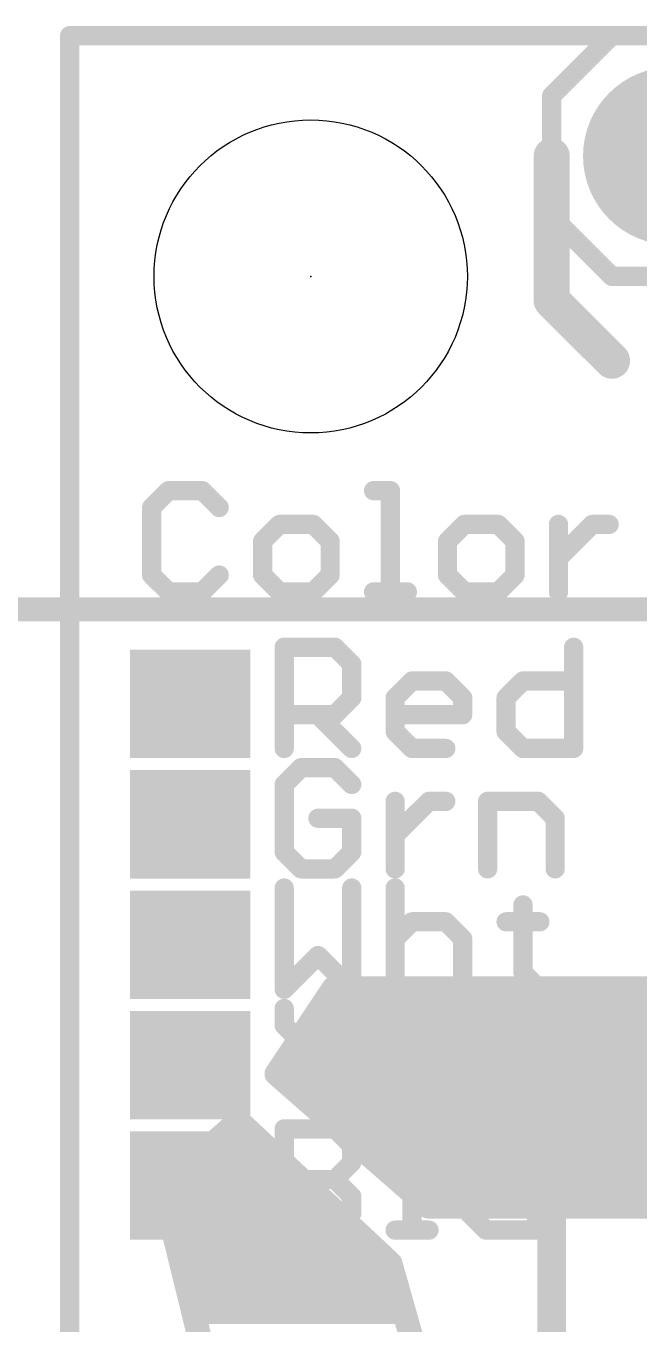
# Model space of a CAD drawing. Extents: x -36.1 to 36.1, y -36.8 to 19.2.
# Drawn here: x -18.24 to -11.78, y 5.46 to 19.15 of the extents above; entities that cross this region are included whole.
import ezdxf

# ---------------------------------------------------------------- set-up
doc = ezdxf.new("R2010")
doc.units = 0
for name, color, linetype in [('1', 12, 'CONTINUOUS'), ('16', 132, 'CONTINUOUS'), ('17', 110, 'CONTINUOUS'), ('20', 53, 'CONTINUOUS'), ('21', 41, 'CONTINUOUS'), ('22', 40, 'CONTINUOUS'), ('23', 53, 'CONTINUOUS')]:
    doc.layers.add(name, color=color, linetype=linetype)

# ---------------------------------------------------------------- blocks, each defined once
blk = doc.blocks.new('RECT')
blk.add_solid([(-0.5, -0.5), (0.5, -0.5), (-0.5, 0.5), (0.5, 0.5)])
blk = doc.blocks.new('ROUNDP')
at = {"const_width": 0.5}
blk.add_lwpolyline([(0, -0.25, 1), (0, 0.25, 1), (0, -0.25)], format="xyb", dxfattribs=at)

msp = doc.modelspace()

# ---------------------------------------------------------------- linework, layer by layer
at = {"layer": '1'}
for points, const_width in [([(-17.78, -19.05), (-17.78, 19.05)], 0.2032), ([(-17.78, 19.05), (17.78, 19.05)], 0.2032), ([(-12.065, 7.62), (-12.7, 6.985)], 0.3048), ([(-9.271, 7.62), (-12.065, 7.62)], 0.3048), ([(-12.7, 6.985), (-12.7, 4.826)], 0.3048)]:
    msp.add_lwpolyline(points, dxfattribs=dict(at, const_width=const_width))
for points, const_width in [([(-17.7292, 19.05, 1), (-17.8308, 19.05)], 0.1016), ([(-17.78, 19.1008, 1), (-17.78, 18.9992)], 0.1016), ([(-12.065, 7.6962, 1), (-12.065, 7.5438)], 0.1524), ([(-12.0111, 7.5661, 1), (-12.1189, 7.6739)], 0.1524), ([(-12.6238, 6.985, 1), (-12.7762, 6.985)], 0.1524), ([(-12.7539, 7.0389, 1), (-12.6461, 6.9311)], 0.1524)]:
    msp.add_lwpolyline(points, format="xyb", dxfattribs=dict(at, const_width=const_width))
at = {"layer": '16', "const_width": 0.2032}
for points in [[(-17.78, -19.05), (-17.78, 19.05)], [(-17.78, 19.05), (17.78, 19.05)]]:
    msp.add_lwpolyline(points, dxfattribs=at)
at = {"layer": '16', "const_width": 0.1016}
for points in [[(-17.7292, 19.05, 1), (-17.8308, 19.05)], [(-17.78, 19.1008, 1), (-17.78, 18.9992)]]:
    msp.add_lwpolyline(points, format="xyb", dxfattribs=at)
at = {"layer": '20', "const_width": 0.2032}
for points in [[(-17.78, -19.05), (-17.78, 19.05)], [(-17.78, 19.05), (17.78, 19.05)]]:
    msp.add_lwpolyline(points, dxfattribs=at)
at = {"layer": '20', "const_width": 0.1016}
for points in [[(-17.7292, 19.05, 1), (-17.8308, 19.05)], [(-17.78, 19.1008, 1), (-17.78, 18.9992)]]:
    msp.add_lwpolyline(points, format="xyb", dxfattribs=at)
at = {"layer": '20'}
msp.add_circle((-15.24, 16.51), 1.651, dxfattribs=at)
at = {"layer": '21'}
for points, const_width in [([(-11.43, 17.78), (-8.89, 17.78)], 1.778), ([(-12.7, 17.78), (-12.7, 16.256)], 0.381), ([(-12.065, 15.621), (-12.7, 16.256)], 0.381), ([(-16.7385, 14.2503), (-16.9164, 14.0724)], 0.2032), ([(-16.3825, 14.2503), (-16.7385, 14.2503)], 0.2032), ([(-16.2046, 14.0724), (-16.3825, 14.2503)], 0.2032), ([(-14.5776, 14.2503), (-14.3997, 14.2503)], 0.2032), ([(-14.3997, 14.2503), (-14.3997, 13.1826)], 0.2032), ([(-16.9164, 14.0724), (-16.9164, 13.3605)], 0.2032), ([(-15.5691, 13.8944), (-15.747, 13.7165)], 0.2032), ([(-15.2131, 13.8944), (-15.5691, 13.8944)], 0.2032), ([(-15.0352, 13.7165), (-15.2131, 13.8944)], 0.2032), ([(-13.6201, 13.8944), (-13.798, 13.7165)], 0.2032), ([(-13.2642, 13.8944), (-13.6201, 13.8944)], 0.2032), ([(-13.0862, 13.7165), (-13.2642, 13.8944)], 0.2032), ([(-12.6286, 13.1826), (-12.6286, 13.8944)], 0.2032), ([(-12.6286, 13.5385), (-12.2727, 13.8944)], 0.2032), ([(-12.2727, 13.8944), (-12.0948, 13.8944)], 0.2032), ([(-15.747, 13.7165), (-15.747, 13.3605)], 0.2032), ([(-15.0352, 13.3605), (-15.0352, 13.7165)], 0.2032), ([(-13.798, 13.7165), (-13.798, 13.3605)], 0.2032), ([(-13.0862, 13.3605), (-13.0862, 13.7165)], 0.2032), ([(-16.9164, 13.3605), (-16.7385, 13.1826)], 0.2032), ([(-16.3825, 13.1826), (-16.2046, 13.3605)], 0.2032), ([(-15.747, 13.3605), (-15.5691, 13.1826)], 0.2032), ([(-15.2131, 13.1826), (-15.0352, 13.3605)], 0.2032), ([(-13.798, 13.3605), (-13.6201, 13.1826)], 0.2032), ([(-13.2642, 13.1826), (-13.0862, 13.3605)], 0.2032), ([(-16.7385, 13.1826), (-16.3825, 13.1826)], 0.2032), ([(-15.5691, 13.1826), (-15.2131, 13.1826)], 0.2032), ([(-14.5776, 13.1826), (-14.2217, 13.1826)], 0.2032), ([(-13.6201, 13.1826), (-13.2642, 13.1826)], 0.2032), ([(-15.5194, 11.5316), (-15.5194, 12.5993)], 0.2032), ([(-15.5194, 12.5993), (-14.9855, 12.5993)], 0.2032), ([(-14.9855, 12.5993), (-14.8076, 12.4214)], 0.2032), ([(-12.4688, 12.5993), (-12.4688, 11.5316)], 0.2032), ([(-14.8076, 12.4214), (-14.8076, 12.0655)], 0.2032), ([(-14.35, 12.0655), (-14.1721, 12.2434)], 0.2032), ([(-14.1721, 12.2434), (-13.8161, 12.2434)], 0.2032), ([(-13.8161, 12.2434), (-13.6382, 12.0655)], 0.2032), ([(-13.1806, 12.0655), (-13.0027, 12.2434)], 0.2032), ([(-13.0027, 12.2434), (-12.4688, 12.2434)], 0.2032), ([(-14.8076, 12.0655), (-14.9855, 11.8875)], 0.2032), ([(-14.35, 11.7096), (-14.35, 12.0655)], 0.2032), ([(-13.6382, 12.0655), (-13.6382, 11.8875)], 0.2032), ([(-13.1806, 11.7096), (-13.1806, 12.0655)], 0.2032), ([(-14.9855, 11.8875), (-15.5194, 11.8875)], 0.2032), ([(-15.1635, 11.8875), (-14.8076, 11.5316)], 0.2032), ([(-13.6382, 11.8875), (-14.35, 11.8875)], 0.2032), ([(-14.1721, 11.5316), (-14.35, 11.7096)], 0.2032), ([(-13.0027, 11.5316), (-13.1806, 11.7096)], 0.2032), ([(-13.8161, 11.5316), (-14.1721, 11.5316)], 0.2032), ([(-12.4688, 11.5316), (-13.0027, 11.5316)], 0.2032), ([(-15.3415, 11.3293), (-15.5194, 11.1514)], 0.2032), ([(-14.9855, 11.3293), (-15.3415, 11.3293)], 0.2032), ([(-14.8076, 11.1514), (-14.9855, 11.3293)], 0.2032), ([(-15.5194, 11.1514), (-15.5194, 10.4396)], 0.2032), ([(-14.35, 10.2616), (-14.35, 10.9734)], 0.2032), ([(-14.35, 10.6175), (-13.9941, 10.9734)], 0.2032), ([(-13.9941, 10.9734), (-13.8161, 10.9734)], 0.2032), ([(-13.3755, 10.2616), (-13.3755, 10.9734)], 0.2032), ([(-13.3755, 10.9734), (-12.8417, 10.9734)], 0.2032), ([(-12.8417, 10.9734), (-12.6637, 10.7955)], 0.2032), ([(-14.8076, 10.7955), (-15.1635, 10.7955)], 0.2032), ([(-14.8076, 10.4396), (-14.8076, 10.7955)], 0.2032), ([(-12.6637, 10.7955), (-12.6637, 10.2616)], 0.2032), ([(-15.5194, 10.4396), (-15.3415, 10.2616)], 0.2032), ([(-14.9855, 10.2616), (-14.8076, 10.4396)], 0.2032), ([(-15.3415, 10.2616), (-14.9855, 10.2616)], 0.2032), ([(-15.5194, 10.0593), (-15.5194, 8.9916)], 0.2032), ([(-14.8076, 8.9916), (-14.8076, 10.0593)], 0.2032), ([(-14.35, 10.0593), (-14.35, 8.9916)], 0.2032), ([(-13.0027, 9.8814), (-13.0027, 9.1696)], 0.2032), ([(-14.35, 9.5255), (-14.1721, 9.7034)], 0.2032), ([(-14.1721, 9.7034), (-13.8161, 9.7034)], 0.2032), ([(-13.8161, 9.7034), (-13.6382, 9.5255)], 0.2032), ([(-13.1806, 9.7034), (-12.8247, 9.7034)], 0.2032), ([(-13.6382, 9.5255), (-13.6382, 8.9916)], 0.2032), ([(-15.5194, 8.9916), (-15.1635, 9.3475)], 0.2032), ([(-15.1635, 9.3475), (-14.8076, 8.9916)], 0.2032), ([(-13.0027, 9.1696), (-12.8247, 8.9916)], 0.2032), ([(-15.5194, 8.7893), (-15.5194, 8.6114)], 0.2032), ([(-14.8076, 8.6114), (-14.8076, 8.7893)], 0.2032), ([(-14.35, 8.7893), (-14.1721, 8.7893)], 0.2032), ([(-14.1721, 8.7893), (-14.1721, 7.7216)], 0.2032), ([(-15.5194, 8.6114), (-15.1635, 8.2555)], 0.2032), ([(-15.1635, 8.2555), (-14.8076, 8.6114)], 0.2032), ([(-13.5704, 8.4334), (-13.5704, 7.8996)], 0.2032), ([(-12.8586, 7.8996), (-12.8586, 8.4334)], 0.2032), ([(-15.1635, 8.2555), (-15.1635, 7.7216)], 0.2032), ([(-13.5704, 7.8996), (-13.3925, 7.7216)], 0.2032), ([(-13.3925, 7.7216), (-13.2145, 7.8996)], 0.2032), ([(-13.2145, 7.8996), (-13.0366, 7.7216)], 0.2032), ([(-13.0366, 7.7216), (-12.8586, 7.8996)], 0.2032), ([(-14.35, 7.7216), (-13.9941, 7.7216)], 0.2032), ([(-15.5194, 6.4516), (-15.5194, 7.5193)], 0.2032), ([(-15.5194, 7.5193), (-14.9855, 7.5193)], 0.2032), ([(-14.9855, 7.5193), (-14.8076, 7.3414)], 0.2032), ([(-14.35, 7.5193), (-14.1721, 7.5193)], 0.2032), ([(-14.1721, 7.5193), (-14.1721, 6.4516)], 0.2032), ([(-14.8076, 7.3414), (-14.8076, 7.1634)], 0.2032), ([(-14.8076, 7.1634), (-14.9855, 6.9855)], 0.2032), ([(-13.5704, 7.1634), (-13.5704, 6.6296)], 0.2032), ([(-12.8586, 6.4516), (-12.8586, 7.1634)], 0.2032), ([(-15.5194, 6.9855), (-14.9855, 6.9855)], 0.2032), ([(-14.9855, 6.9855), (-14.8076, 6.8075)], 0.2032), ([(-14.8076, 6.8075), (-14.8076, 6.6296)], 0.2032), ([(-14.8076, 6.6296), (-14.9855, 6.4516)], 0.2032), ([(-13.5704, 6.6296), (-13.3925, 6.4516)], 0.2032), ([(-14.9855, 6.4516), (-15.5194, 6.4516)], 0.2032), ([(-14.35, 6.4516), (-13.9941, 6.4516)], 0.2032), ([(-13.3925, 6.4516), (-12.8586, 6.4516)], 0.2032)]:
    msp.add_lwpolyline(points, dxfattribs=dict(at, const_width=const_width))
for points, const_width in [([(-11.43, 18.2245, 1), (-11.43, 17.3355)], 0.889), ([(-12.6048, 17.78, 1), (-12.7953, 17.78)], 0.1905), ([(-12.6326, 16.3234, 1), (-12.7674, 16.1886)], 0.1905), ([(-12.7953, 16.256, 1), (-12.6048, 16.256)], 0.1905), ([(-12.1324, 15.5536, 1), (-11.9976, 15.6884)], 0.1905), ([(-16.7385, 14.3011, 1), (-16.7385, 14.1995)], 0.1016), ([(-16.7025, 14.2144, 1), (-16.7744, 14.2862)], 0.1016), ([(-16.3466, 14.2862, 1), (-16.4185, 14.2144)], 0.1016), ([(-16.3825, 14.1995, 1), (-16.3825, 14.3011)], 0.1016), ([(-14.5776, 14.3011, 1), (-14.5776, 14.1995)], 0.1016), ([(-14.3489, 14.2503, 1), (-14.4505, 14.2503)], 0.1016), ([(-14.3997, 14.1995, 1), (-14.3997, 14.3011)], 0.1016), ([(-16.8656, 14.0724, 1), (-16.9672, 14.0724)], 0.1016), ([(-16.9523, 14.1083, 1), (-16.8805, 14.0364)], 0.1016), ([(-16.2405, 14.0364, 1), (-16.1687, 14.1083)], 0.1016), ([(-15.5691, 13.9452, 1), (-15.5691, 13.8436)], 0.1016), ([(-15.5331, 13.8585, 1), (-15.605, 13.9303)], 0.1016), ([(-15.1772, 13.9303, 1), (-15.2491, 13.8585)], 0.1016), ([(-15.2131, 13.8436, 1), (-15.2131, 13.9452)], 0.1016), ([(-13.6201, 13.9452, 1), (-13.6201, 13.8436)], 0.1016), ([(-13.5841, 13.8585, 1), (-13.656, 13.9303)], 0.1016), ([(-13.2282, 13.9303, 1), (-13.3001, 13.8585)], 0.1016), ([(-13.2642, 13.8436, 1), (-13.2642, 13.9452)], 0.1016), ([(-12.5778, 13.8944, 1), (-12.6794, 13.8944)], 0.1016), ([(-12.2727, 13.9452, 1), (-12.2727, 13.8436)], 0.1016), ([(-12.2368, 13.8585, 1), (-12.3086, 13.9303)], 0.1016), ([(-12.0948, 13.8436, 1), (-12.0948, 13.9452)], 0.1016), ([(-15.6962, 13.7165, 1), (-15.7978, 13.7165)], 0.1016), ([(-15.7829, 13.7524, 1), (-15.7111, 13.6805)], 0.1016), ([(-14.9844, 13.7165, 1), (-15.086, 13.7165)], 0.1016), ([(-15.0711, 13.6805, 1), (-14.9993, 13.7524)], 0.1016), ([(-13.7472, 13.7165, 1), (-13.8488, 13.7165)], 0.1016), ([(-13.8339, 13.7524, 1), (-13.7621, 13.6805)], 0.1016), ([(-13.0354, 13.7165, 1), (-13.137, 13.7165)], 0.1016), ([(-13.1221, 13.6805, 1), (-13.0503, 13.7524)], 0.1016), ([(-12.6645, 13.5744, 1), (-12.5927, 13.5026)], 0.1016), ([(-16.8805, 13.3965, 1), (-16.9523, 13.3246)], 0.1016), ([(-16.1687, 13.3246, 1), (-16.2405, 13.3965)], 0.1016), ([(-15.7111, 13.3965, 1), (-15.7829, 13.3246)], 0.1016), ([(-14.9993, 13.3246, 1), (-15.0711, 13.3965)], 0.1016), ([(-13.7621, 13.3965, 1), (-13.8339, 13.3246)], 0.1016), ([(-13.0503, 13.3246, 1), (-13.1221, 13.3965)], 0.1016), ([(-16.9672, 13.3605, 1), (-16.8656, 13.3605)], 0.1016), ([(-16.7385, 13.2334, 1), (-16.7385, 13.1318)], 0.1016), ([(-16.3825, 13.1318, 1), (-16.3825, 13.2334)], 0.1016), ([(-15.7978, 13.3605, 1), (-15.6962, 13.3605)], 0.1016), ([(-15.5691, 13.2334, 1), (-15.5691, 13.1318)], 0.1016), ([(-15.2131, 13.1318, 1), (-15.2131, 13.2334)], 0.1016), ([(-15.086, 13.3605, 1), (-14.9844, 13.3605)], 0.1016), ([(-14.5776, 13.2334, 1), (-14.5776, 13.1318)], 0.1016), ([(-14.2217, 13.1318, 1), (-14.2217, 13.2334)], 0.1016), ([(-13.8488, 13.3605, 1), (-13.7472, 13.3605)], 0.1016), ([(-13.6201, 13.2334, 1), (-13.6201, 13.1318)], 0.1016), ([(-13.2642, 13.1318, 1), (-13.2642, 13.2334)], 0.1016), ([(-13.137, 13.3605, 1), (-13.0354, 13.3605)], 0.1016), ([(-16.7744, 13.1467, 1), (-16.7025, 13.2185)], 0.1016), ([(-16.4185, 13.2185, 1), (-16.3466, 13.1467)], 0.1016), ([(-15.605, 13.1467, 1), (-15.5331, 13.2185)], 0.1016), ([(-15.2491, 13.2185, 1), (-15.1772, 13.1467)], 0.1016), ([(-14.4505, 13.1826, 1), (-14.3489, 13.1826)], 0.1016), ([(-13.656, 13.1467, 1), (-13.5841, 13.2185)], 0.1016), ([(-13.3001, 13.2185, 1), (-13.2282, 13.1467)], 0.1016), ([(-12.6794, 13.1826, 1), (-12.5778, 13.1826)], 0.1016), ([(-15.4686, 12.5993, 1), (-15.5702, 12.5993)], 0.1016), ([(-15.5194, 12.6501, 1), (-15.5194, 12.5485)], 0.1016), ([(-14.9496, 12.6352, 1), (-15.0215, 12.5634)], 0.1016), ([(-14.9855, 12.5485, 1), (-14.9855, 12.6501)], 0.1016), ([(-12.418, 12.5993, 1), (-12.5196, 12.5993)], 0.1016), ([(-14.7568, 12.4214, 1), (-14.8584, 12.4214)], 0.1016), ([(-14.8435, 12.3854, 1), (-14.7717, 12.4573)], 0.1016), ([(-14.1721, 12.2942, 1), (-14.1721, 12.1926)], 0.1016), ([(-14.1361, 12.2075, 1), (-14.208, 12.2793)], 0.1016), ([(-13.7802, 12.2793, 1), (-13.8521, 12.2075)], 0.1016), ([(-13.8161, 12.1926, 1), (-13.8161, 12.2942)], 0.1016), ([(-13.0027, 12.2942, 1), (-13.0027, 12.1926)], 0.1016), ([(-12.9667, 12.2075, 1), (-13.0386, 12.2793)], 0.1016), ([(-12.4688, 12.1926, 1), (-12.4688, 12.2942)], 0.1016), ([(-14.8584, 12.0655, 1), (-14.7568, 12.0655)], 0.1016), ([(-14.7717, 12.0295, 1), (-14.8435, 12.1014)], 0.1016), ([(-14.2992, 12.0655, 1), (-14.4008, 12.0655)], 0.1016), ([(-14.3859, 12.1014, 1), (-14.3141, 12.0295)], 0.1016), ([(-13.5874, 12.0655, 1), (-13.689, 12.0655)], 0.1016), ([(-13.6741, 12.0295, 1), (-13.6023, 12.1014)], 0.1016), ([(-13.1298, 12.0655, 1), (-13.2314, 12.0655)], 0.1016), ([(-13.2165, 12.1014, 1), (-13.1447, 12.0295)], 0.1016), ([(-15.5194, 11.9383, 1), (-15.5194, 11.8367)], 0.1016), ([(-15.1276, 11.9234, 1), (-15.1994, 11.8516)], 0.1016), ([(-15.0215, 11.9234, 1), (-14.9496, 11.8516)], 0.1016), ([(-14.9855, 11.8367, 1), (-14.9855, 11.9383)], 0.1016), ([(-14.35, 11.9383, 1), (-14.35, 11.8367)], 0.1016), ([(-13.689, 11.8875, 1), (-13.5874, 11.8875)], 0.1016), ([(-13.6382, 11.8367, 1), (-13.6382, 11.9383)], 0.1016), ([(-14.3141, 11.7455, 1), (-14.3859, 11.6736)], 0.1016), ([(-13.1447, 11.7455, 1), (-13.2165, 11.6736)], 0.1016), ([(-14.4008, 11.7096, 1), (-14.2992, 11.7096)], 0.1016), ([(-13.2314, 11.7096, 1), (-13.1298, 11.7096)], 0.1016), ([(-15.5702, 11.5316, 1), (-15.4686, 11.5316)], 0.1016), ([(-14.8435, 11.4957, 1), (-14.7717, 11.5675)], 0.1016), ([(-14.1721, 11.5824, 1), (-14.1721, 11.4808)], 0.1016), ([(-14.208, 11.4957, 1), (-14.1361, 11.5675)], 0.1016), ([(-13.8161, 11.4808, 1), (-13.8161, 11.5824)], 0.1016), ([(-13.0027, 11.5824, 1), (-13.0027, 11.4808)], 0.1016), ([(-13.0386, 11.4957, 1), (-12.9667, 11.5675)], 0.1016), ([(-12.5196, 11.5316, 1), (-12.418, 11.5316)], 0.1016), ([(-12.4688, 11.4808, 1), (-12.4688, 11.5824)], 0.1016), ([(-15.3415, 11.3801, 1), (-15.3415, 11.2785)], 0.1016), ([(-15.3055, 11.2934, 1), (-15.3774, 11.3652)], 0.1016), ([(-14.9496, 11.3652, 1), (-15.0215, 11.2934)], 0.1016), ([(-14.9855, 11.2785, 1), (-14.9855, 11.3801)], 0.1016), ([(-15.4686, 11.1514, 1), (-15.5702, 11.1514)], 0.1016), ([(-15.5553, 11.1873, 1), (-15.4835, 11.1154)], 0.1016), ([(-14.8435, 11.1154, 1), (-14.7717, 11.1873)], 0.1016), ([(-14.2992, 10.9734, 1), (-14.4008, 10.9734)], 0.1016), ([(-13.9941, 11.0242, 1), (-13.9941, 10.9226)], 0.1016), ([(-13.9582, 10.9375, 1), (-14.03, 11.0093)], 0.1016), ([(-13.8161, 10.9226, 1), (-13.8161, 11.0242)], 0.1016), ([(-13.3247, 10.9734, 1), (-13.4263, 10.9734)], 0.1016), ([(-13.3755, 11.0242, 1), (-13.3755, 10.9226)], 0.1016), ([(-12.8057, 11.0093, 1), (-12.8776, 10.9375)], 0.1016), ([(-12.8417, 10.9226, 1), (-12.8417, 11.0242)], 0.1016), ([(-15.1635, 10.8463, 1), (-15.1635, 10.7447)], 0.1016), ([(-14.7568, 10.7955, 1), (-14.8584, 10.7955)], 0.1016), ([(-14.8076, 10.7447, 1), (-14.8076, 10.8463)], 0.1016), ([(-12.6129, 10.7955, 1), (-12.7145, 10.7955)], 0.1016), ([(-12.6996, 10.7595, 1), (-12.6278, 10.8314)], 0.1016), ([(-14.3859, 10.6534, 1), (-14.3141, 10.5816)], 0.1016), ([(-15.4835, 10.4755, 1), (-15.5553, 10.4036)], 0.1016), ([(-15.5702, 10.4396, 1), (-15.4686, 10.4396)], 0.1016), ([(-14.8584, 10.4396, 1), (-14.7568, 10.4396)], 0.1016), ([(-14.7717, 10.4036, 1), (-14.8435, 10.4755)], 0.1016), ([(-15.3415, 10.3124, 1), (-15.3415, 10.2108)], 0.1016), ([(-15.3774, 10.2257, 1), (-15.3055, 10.2975)], 0.1016), ([(-15.0215, 10.2975, 1), (-14.9496, 10.2257)], 0.1016), ([(-14.9855, 10.2108, 1), (-14.9855, 10.3124)], 0.1016), ([(-14.4008, 10.2616, 1), (-14.2992, 10.2616)], 0.1016), ([(-13.4263, 10.2616, 1), (-13.3247, 10.2616)], 0.1016), ([(-12.7145, 10.2616, 1), (-12.6129, 10.2616)], 0.1016), ([(-15.4686, 10.0593, 1), (-15.5702, 10.0593)], 0.1016), ([(-14.7568, 10.0593, 1), (-14.8584, 10.0593)], 0.1016), ([(-14.2992, 10.0593, 1), (-14.4008, 10.0593)], 0.1016), ([(-12.9519, 9.8814, 1), (-13.0535, 9.8814)], 0.1016), ([(-14.1721, 9.7542, 1), (-14.1721, 9.6526)], 0.1016), ([(-14.1361, 9.6675, 1), (-14.208, 9.7393)], 0.1016), ([(-13.7802, 9.7393, 1), (-13.8521, 9.6675)], 0.1016), ([(-13.8161, 9.6526, 1), (-13.8161, 9.7542)], 0.1016), ([(-13.1806, 9.7542, 1), (-13.1806, 9.6526)], 0.1016), ([(-12.8247, 9.6526, 1), (-12.8247, 9.7542)], 0.1016), ([(-14.3859, 9.5614, 1), (-14.3141, 9.4895)], 0.1016), ([(-13.5874, 9.5255, 1), (-13.689, 9.5255)], 0.1016), ([(-13.6741, 9.4895, 1), (-13.6023, 9.5614)], 0.1016), ([(-15.1276, 9.3834, 1), (-15.1994, 9.3116)], 0.1016), ([(-15.1276, 9.3116, 1), (-15.1994, 9.3834)], 0.1016), ([(-12.9667, 9.2055, 1), (-13.0386, 9.1336)], 0.1016), ([(-13.0535, 9.1696, 1), (-12.9519, 9.1696)], 0.1016), ([(-15.5553, 9.0275, 1), (-15.4835, 8.9557)], 0.1016), ([(-15.5702, 8.9916, 1), (-15.4686, 8.9916)], 0.1016), ([(-14.8584, 8.9916, 1), (-14.7568, 8.9916)], 0.1016), ([(-14.8435, 8.9557, 1), (-14.7717, 9.0275)], 0.1016), ([(-14.4008, 8.9916, 1), (-14.2992, 8.9916)], 0.1016), ([(-13.689, 8.9916, 1), (-13.5874, 8.9916)], 0.1016), ([(-12.8606, 8.9557, 1), (-12.7888, 9.0275)], 0.1016), ([(-15.4686, 8.7893, 1), (-15.5702, 8.7893)], 0.1016), ([(-14.7568, 8.7893, 1), (-14.8584, 8.7893)], 0.1016), ([(-14.35, 8.8401, 1), (-14.35, 8.7385)], 0.1016), ([(-14.1213, 8.7893, 1), (-14.2229, 8.7893)], 0.1016), ([(-14.1721, 8.7385, 1), (-14.1721, 8.8401)], 0.1016), ([(-15.4835, 8.6473, 1), (-15.5553, 8.5754)], 0.1016), ([(-15.5702, 8.6114, 1), (-15.4686, 8.6114)], 0.1016), ([(-14.8584, 8.6114, 1), (-14.7568, 8.6114)], 0.1016), ([(-14.7717, 8.5754, 1), (-14.8435, 8.6473)], 0.1016), ([(-13.5196, 8.4334, 1), (-13.6212, 8.4334)], 0.1016), ([(-12.8078, 8.4334, 1), (-12.9094, 8.4334)], 0.1016), ([(-15.1127, 8.2555, 1), (-15.2143, 8.2555)], 0.1016), ([(-15.1994, 8.2914, 1), (-15.1276, 8.2195)], 0.1016), ([(-15.1994, 8.2195, 1), (-15.1276, 8.2914)], 0.1016), ([(-13.5345, 7.9355, 1), (-13.6063, 7.8636)], 0.1016), ([(-13.6212, 7.8996, 1), (-13.5196, 7.8996)], 0.1016), ([(-13.1786, 7.9355, 1), (-13.2504, 7.8636)], 0.1016), ([(-13.1786, 7.8636, 1), (-13.2504, 7.9355)], 0.1016), ([(-12.9094, 7.8996, 1), (-12.8078, 7.8996)], 0.1016), ([(-12.8227, 7.8636, 1), (-12.8945, 7.9355)], 0.1016), ([(-14.35, 7.7724, 1), (-14.35, 7.6708)], 0.1016), ([(-13.9941, 7.6708, 1), (-13.9941, 7.7724)], 0.1016), ([(-13.4284, 7.7575, 1), (-13.3565, 7.6857)], 0.1016), ([(-13.4284, 7.6857, 1), (-13.3565, 7.7575)], 0.1016), ([(-13.0725, 7.7575, 1), (-13.0006, 7.6857)], 0.1016), ([(-13.0725, 7.6857, 1), (-13.0006, 7.7575)], 0.1016), ([(-15.2143, 7.7216, 1), (-15.1127, 7.7216)], 0.1016), ([(-14.2229, 7.7216, 1), (-14.1213, 7.7216)], 0.1016), ([(-15.4686, 7.5193, 1), (-15.5702, 7.5193)], 0.1016), ([(-15.5194, 7.5701, 1), (-15.5194, 7.4685)], 0.1016), ([(-14.9496, 7.5552, 1), (-15.0215, 7.4834)], 0.1016), ([(-14.9855, 7.4685, 1), (-14.9855, 7.5701)], 0.1016), ([(-14.35, 7.5701, 1), (-14.35, 7.4685)], 0.1016), ([(-14.1213, 7.5193, 1), (-14.2229, 7.5193)], 0.1016), ([(-14.1721, 7.4685, 1), (-14.1721, 7.5701)], 0.1016), ([(-14.7568, 7.3414, 1), (-14.8584, 7.3414)], 0.1016), ([(-14.8435, 7.3054, 1), (-14.7717, 7.3773)], 0.1016), ([(-14.7717, 7.1275, 1), (-14.8435, 7.1993)], 0.1016), ([(-13.5196, 7.1634, 1), (-13.6212, 7.1634)], 0.1016), ([(-12.8078, 7.1634, 1), (-12.9094, 7.1634)], 0.1016), ([(-14.8584, 7.1634, 1), (-14.7568, 7.1634)], 0.1016), ([(-15.5194, 7.0363, 1), (-15.5194, 6.9347)], 0.1016), ([(-14.9496, 7.0214, 1), (-15.0215, 6.9495)], 0.1016), ([(-15.0215, 7.0214, 1), (-14.9496, 6.9495)], 0.1016), ([(-14.9855, 6.9347, 1), (-14.9855, 7.0363)], 0.1016), ([(-14.7568, 6.8075, 1), (-14.8584, 6.8075)], 0.1016), ([(-14.8435, 6.7716, 1), (-14.7717, 6.8434)], 0.1016), ([(-14.7717, 6.5936, 1), (-14.8435, 6.6655)], 0.1016), ([(-13.5345, 6.6655, 1), (-13.6063, 6.5936)], 0.1016), ([(-14.8584, 6.6296, 1), (-14.7568, 6.6296)], 0.1016), ([(-13.6212, 6.6296, 1), (-13.5196, 6.6296)], 0.1016), ([(-15.5194, 6.5024, 1), (-15.5194, 6.4008)], 0.1016), ([(-15.5702, 6.4516, 1), (-15.4686, 6.4516)], 0.1016), ([(-15.0215, 6.4875, 1), (-14.9496, 6.4157)], 0.1016), ([(-14.9855, 6.4008, 1), (-14.9855, 6.5024)], 0.1016), ([(-14.35, 6.5024, 1), (-14.35, 6.4008)], 0.1016), ([(-14.2229, 6.4516, 1), (-14.1213, 6.4516)], 0.1016), ([(-13.9941, 6.4008, 1), (-13.9941, 6.5024)], 0.1016), ([(-13.3925, 6.5024, 1), (-13.3925, 6.4008)], 0.1016), ([(-13.4284, 6.4157, 1), (-13.3565, 6.4875)], 0.1016), ([(-12.9094, 6.4516, 1), (-12.8078, 6.4516)], 0.1016), ([(-12.8586, 6.4008, 1), (-12.8586, 6.5024)], 0.1016)]:
    msp.add_lwpolyline(points, format="xyb", dxfattribs=dict(at, const_width=const_width))
at = {"layer": '22'}
for points, const_width in [([(-12.065, 19.05), (-12.7, 18.415)], 0.2032), ([(-10.795, 19.05), (-12.065, 19.05)], 0.2032), ([(-8.89, 17.78), (-11.43, 17.78)], 1.778), ([(-12.7, 18.415), (-12.7, 17.145)], 0.2032), ([(-12.7, 17.78), (-12.7, 16.256)], 0.381), ([(-12.7, 17.145), (-12.065, 16.51)], 0.2032), ([(-12.065, 16.51), (-10.795, 16.51)], 0.2032), ([(-12.7, 16.256), (-12.065, 15.621)], 0.381), ([(36, 13), (-36, 13)], 0.254), ([(-15, 9), (-15.6, 8.1)], 0.254), ([(-8.3, 9), (-15, 9)], 0.254), ([(-15.0733, 8.89), (-8.1778, 8.89)], 0.254), ([(-15.2427, 8.636), (-7.8956, 8.636)], 0.254), ([(-15.412, 8.382), (-7.6133, 8.382)], 0.254), ([(-15.6, 8.1), (-14, 6.7)], 0.254), ([(-15.5813, 8.128), (-7.3311, 8.128)], 0.254), ([(-15.3417, 7.874), (-7.526, 7.874)], 0.254), ([(-16, 7.6), (-16.8, 6.9)], 0.254), ([(-14.4, 6.1), (-16, 7.6)], 0.254), ([(-15.0514, 7.62), (-7.78, 7.62)], 0.254), ([(-16.2674, 7.366), (-15.7504, 7.366)], 0.254), ([(-14.7611, 7.366), (-8.034, 7.366)], 0.254), ([(-16.5577, 7.112), (-15.4795, 7.112)], 0.254), ([(-14.4709, 7.112), (-8.288, 7.112)], 0.254), ([(-16.8, 6.9), (-15.4, 1.2)], 0.254), ([(-16.7897, 6.858), (-15.2085, 6.858)], 0.254), ([(-14.1806, 6.858), (-8.542, 6.858)], 0.254), ([(-16.7273, 6.604), (-14.9376, 6.604)], 0.254), ([(-14, 6.7), (-8.7, 6.7)], 0.254), ([(-16.6649, 6.35), (-14.6667, 6.35)], 0.254), ([(-16.6025, 6.096), (-14.3989, 6.096)], 0.254), ([(-13.1, 1.5), (-14.4, 6.1)], 0.254), ([(-16.5401, 5.842), (-14.3271, 5.842)], 0.254), ([(-16.4778, 5.588), (-14.2553, 5.588)], 0.254)]:
    msp.add_lwpolyline(points, dxfattribs=dict(at, const_width=const_width))
for points, const_width in [([(-12.065, 19.1008, 1), (-12.065, 18.9992)], 0.1016), ([(-12.0291, 19.0141, 1), (-12.1009, 19.0859)], 0.1016), ([(-11.43, 18.2245, 1), (-11.43, 17.3355)], 0.889), ([(-12.6492, 18.415, 1), (-12.7508, 18.415)], 0.1016), ([(-12.7359, 18.4509, 1), (-12.6641, 18.3791)], 0.1016), ([(-12.6048, 17.78, 1), (-12.7953, 17.78)], 0.1905), ([(-12.6641, 17.1809, 1), (-12.7359, 17.1091)], 0.1016), ([(-12.7508, 17.145, 1), (-12.6492, 17.145)], 0.1016), ([(-12.065, 16.5608, 1), (-12.065, 16.4592)], 0.1016), ([(-12.1009, 16.4741, 1), (-12.0291, 16.5459)], 0.1016), ([(-12.6326, 16.3234, 1), (-12.7674, 16.1886)], 0.1905), ([(-12.7953, 16.256, 1), (-12.6048, 16.256)], 0.1905), ([(-12.1324, 15.5536, 1), (-11.9976, 15.6884)], 0.1905), ([(-15, 9.0635, 1), (-15, 8.9365)], 0.127), ([(-14.9472, 8.9648, 1), (-15.0528, 9.0352)], 0.127), ([(-15.0733, 8.9535, 1), (-15.0733, 8.8265)], 0.127), ([(-15.2427, 8.6995, 1), (-15.2427, 8.5725)], 0.127), ([(-15.412, 8.4455, 1), (-15.412, 8.3185)], 0.127), ([(-15.5582, 8.1478, 1), (-15.6418, 8.0522)], 0.127), ([(-15.5813, 8.1915, 1), (-15.5813, 8.0645)], 0.127), ([(-15.6528, 8.1352, 1), (-15.5472, 8.0648)], 0.127), ([(-15.3417, 7.9375, 1), (-15.3417, 7.8105)], 0.127), ([(-15.9566, 7.6463, 1), (-16.0434, 7.5537)], 0.127), ([(-15.9582, 7.5522, 1), (-16.0418, 7.6478)], 0.127), ([(-15.0514, 7.6835, 1), (-15.0514, 7.5565)], 0.127), ([(-16.2674, 7.4295, 1), (-16.2674, 7.3025)], 0.127), ([(-15.7504, 7.3025, 1), (-15.7504, 7.4295)], 0.127), ([(-14.7611, 7.4295, 1), (-14.7611, 7.3025)], 0.127), ([(-16.5577, 7.1755, 1), (-16.5577, 7.0485)], 0.127), ([(-15.4795, 7.0485, 1), (-15.4795, 7.1755)], 0.127), ([(-14.4709, 7.1755, 1), (-14.4709, 7.0485)], 0.127), ([(-16.7383, 6.9151, 1), (-16.8617, 6.8849)], 0.127), ([(-16.8418, 6.9478, 1), (-16.7582, 6.8522)], 0.127), ([(-16.7897, 6.9215, 1), (-16.7897, 6.7945)], 0.127), ([(-15.2085, 6.7945, 1), (-15.2085, 6.9215)], 0.127), ([(-14.1806, 6.9215, 1), (-14.1806, 6.7945)], 0.127), ([(-16.7273, 6.6675, 1), (-16.7273, 6.5405)], 0.127), ([(-14.9376, 6.5405, 1), (-14.9376, 6.6675)], 0.127), ([(-14, 6.7635, 1), (-14, 6.6365)], 0.127), ([(-14.0418, 6.6522, 1), (-13.9582, 6.7478)], 0.127), ([(-16.6649, 6.4135, 1), (-16.6649, 6.2865)], 0.127), ([(-14.6667, 6.2865, 1), (-14.6667, 6.4135)], 0.127), ([(-16.6025, 6.1595, 1), (-16.6025, 6.0325)], 0.127), ([(-14.3389, 6.1173, 1), (-14.4611, 6.0827)], 0.127), ([(-14.4434, 6.0537, 1), (-14.3566, 6.1463)], 0.127), ([(-14.3989, 6.0325, 1), (-14.3989, 6.1595)], 0.127), ([(-16.5401, 5.9055, 1), (-16.5401, 5.7785)], 0.127), ([(-14.3271, 5.7785, 1), (-14.3271, 5.9055)], 0.127), ([(-16.4778, 5.6515, 1), (-16.4778, 5.5245)], 0.127), ([(-14.2553, 5.5245, 1), (-14.2553, 5.6515)], 0.127)]:
    msp.add_lwpolyline(points, format="xyb", dxfattribs=dict(at, const_width=const_width))
at = {"layer": '23'}
msp.add_point((-15.24, 16.51), dxfattribs=at)

# ---------------------------------------------------------------- block references
at = {"layer": '17', "xscale": 1.8796, "yscale": 1.8796, "rotation": 90}
msp.add_blockref('ROUNDP', (-11.43, 17.78), dxfattribs=at)
msp.add_blockref('ROUNDP', (-11.43, 17.78), dxfattribs=at)
at = {"layer": '21', "xscale": 1.27, "yscale": 1.143}
for p in [(-16.51, 12.0015), (-16.51, 10.7315), (-16.51, 9.4615), (-16.51, 8.1915), (-16.51, 6.9215)]:
    msp.add_blockref('RECT', p, dxfattribs=at)

doc.saveas('drawing.dxf')
